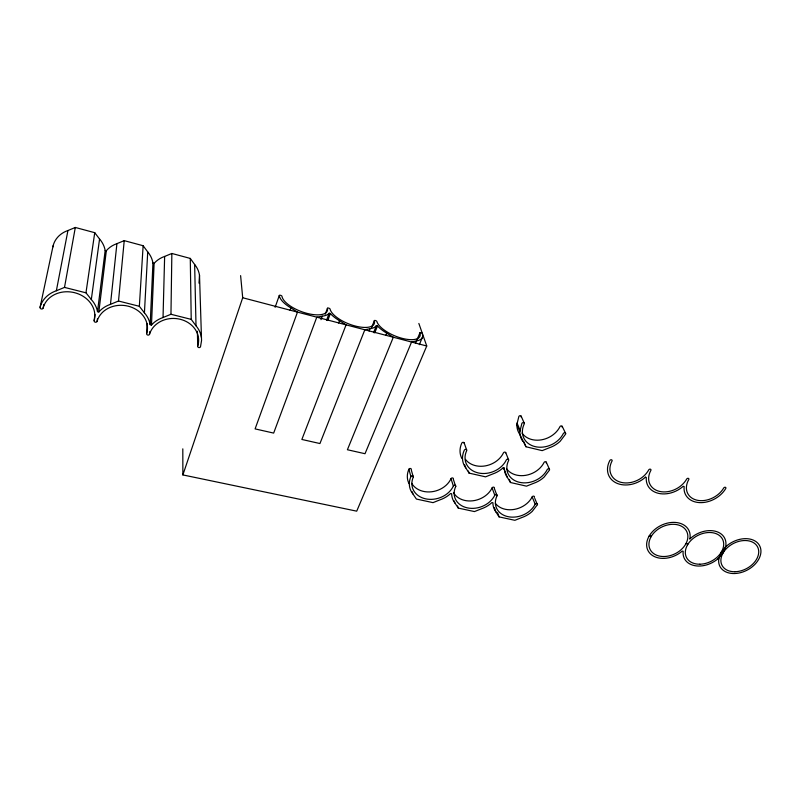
<?xml version="1.0" encoding="UTF-8"?>
<svg xmlns="http://www.w3.org/2000/svg" width="801" height="801" viewBox="0 0 801 801"><rect width="100%" height="100%" fill="white"/><g stroke="black" fill="none" stroke-linecap="round" stroke-linejoin="round"><path stroke-width="1.2" d="M199.519 275.414L201.552 340.535L200.52 346.683A1.452 1.252 0.8 0 1 198.738 347.544A1.452 1.252 0.8 0 1 197.727 345.992A24.951 21.457 3.1 0 0 180.185 319.269A24.951 21.457 3.1 0 0 149.557 334.177A1.482 1.272 5.2 0 1 147.744 335.048A1.482 1.272 5.2 0 1 146.683 333.466A25.582 21.847 7.2 0 0 128.06 306.152A25.582 21.847 7.2 0 0 97.111 321.301A1.522 1.292 9.2 0 1 95.279 322.192A1.522 1.292 9.2 0 1 94.148 320.58A26.283 22.208 11 0 0 74.403 292.645A26.283 22.208 11 0 0 43.124 308.055A1.572 1.312 12.7 0 1 41.282 308.956A1.572 1.312 12.7 0 1 40.08 307.304A29.377 24.821 11 0 1 56.36 290.763L64.511 287.399L85.967 292.816L91.314 299.534A29.377 24.821 11 0 1 97.512 311.649L98.833 311.979A28.596 24.41 7.2 0 1 110.468 304.34L118.508 301.026L139.354 306.292L144.42 312.851A28.596 24.41 7.2 0 1 150.177 324.715L151.469 325.036A27.895 23.98 3.1 0 1 163.034 317.526L170.963 314.272L171.855 253.466L190.278 258.423L194.643 264.48A25.412 22.468 6.3 0 1 199.519 275.414L198.988 283.154M718.767 559.018L721.3 552.179L726.687 545.932A22.388 15.84 -27.5 0 1 759.218 545.01A22.388 15.84 -27.5 0 1 742.897 571.964A22.388 15.84 -27.5 0 1 718.767 559.018L717.896 558.828A22.588 16.26 -26.8 0 1 694.287 565.566A22.588 16.26 -26.8 0 1 683.153 551.268L682.262 551.068A22.798 16.681 -25.9 0 1 648.58 551.589A22.798 16.681 -25.9 0 1 664.83 523.854A22.798 16.681 -25.9 0 1 690.041 537.781L689.781 539.093L690.943 537.982A22.588 16.26 -26.8 0 1 714.812 531.113A22.588 16.26 -26.8 0 1 725.816 545.741L723.263 552.61L717.896 558.828M163.034 317.526L164.636 256.44L171.855 253.466M151.469 325.036L154.112 263.369A25.412 22.468 6.3 0 1 164.636 256.44M149.557 334.177L149.667 331.684M150.177 324.715L152.941 263.058A26.022 22.808 10.8 0 0 147.724 251.914L143.129 245.727L124.225 240.64L116.916 243.654A26.022 22.808 10.8 0 0 106.333 250.693L105.171 250.493A26.703 23.129 14.6 0 0 99.564 239.008L94.738 232.69L75.314 227.464L67.935 230.528A26.703 23.129 14.6 0 0 53.096 245.827L40.08 307.304M146.683 333.466L147.174 323.504M144.42 312.851L147.724 251.914M139.354 306.292L143.129 245.727M118.508 301.026L124.225 240.64M522.813 441.421A24.711 19.875 -24.2 0 1 519.859 431.539L521.892 423.409A1.312 1.061 -23.3 0 1 523.564 422.628A1.312 1.061 -23.3 0 1 524.214 423.979A22.108 17.782 -24.2 0 0 534.998 446.598A22.108 17.782 -24.2 0 0 563.303 433.601A1.292 1.031 -25 0 1 564.965 432.83A1.292 1.031 -25 0 1 565.576 434.162L560.129 441.341A24.711 19.875 -24.2 0 1 549.286 447.789L542.177 450.633L525.977 446.758L519.809 434.412A24.501 19.785 -24.2 0 1 516.855 424.57L518.858 416.48A1.292 1.051 -23.3 0 1 520.52 415.709A1.292 1.051 -23.3 0 1 521.171 417.061M110.468 304.34L116.916 243.654M97.111 321.301L97.412 318.828M98.833 311.979L106.333 250.693M97.512 311.649L105.171 250.493M94.148 320.58L94.939 314.392M91.314 299.534L99.564 239.008M85.967 292.816L94.738 232.69M64.511 287.399L75.314 227.464M56.36 290.763L67.935 230.528M43.124 308.055L43.875 304.44M418.853 323.454L426.743 346.002L356.715 511.168L182.878 474.923L242.703 297.752L240.61 275.624M275.123 307.294L279.259 295.569A1.432 0.571 19.9 0 1 280.52 295.299A1.432 0.571 19.9 0 1 281.972 296.29A24.09 9.682 20.4 0 0 306.763 313.301A24.09 9.682 20.4 0 0 327.429 308.355A1.402 0.561 20.9 0 1 328.61 308.075A1.402 0.561 20.9 0 1 330.062 309.056A23.66 9.462 21.4 0 0 354.993 325.957A23.66 9.462 21.4 0 0 374.287 320.8A1.382 0.551 21.9 0 1 375.389 320.51A1.382 0.551 21.9 0 1 376.86 321.481A23.269 9.232 22.4 0 0 401.902 338.272A23.269 9.232 22.4 0 0 419.894 332.916A1.362 0.541 22.9 0 1 420.925 332.605A1.362 0.541 22.9 0 1 422.397 333.576L422.698 336.54L419.324 344.69M290.082 310.267L290.923 307.934A26.924 10.824 20.4 0 1 279.259 295.569M320.981 319.679L322.292 316.175A26.924 10.824 20.4 0 0 329.191 313.211L330.372 313.531A26.443 10.573 21.4 0 0 339.494 320.7L346.072 324.856L301.867 439.459L319.939 443.544L364.835 329.772L370.002 328.72A26.443 10.573 21.4 0 0 376.34 325.677L377.501 325.977A26.012 10.313 22.4 0 0 386.733 333.126L393.311 337.241L347.404 449.741L365.016 453.716L411.564 342.027L416.41 340.926A26.012 10.313 22.4 0 0 422.227 337.802M325.246 314.172L327.429 308.355M326.558 320.22L329.191 313.211M327.739 320.53L330.372 313.531M338.613 323.013L339.494 320.7M369.081 331.033L370.002 328.72M371.544 327.719L374.287 320.8M373.576 332.625L376.39 325.637M374.728 332.926L377.501 325.977M385.792 335.439L386.733 333.126M415.449 343.218L416.41 340.926M417.021 339.784L419.894 332.916M534.798 498.432L537.391 504.69L532.194 511.438A23.84 18.623 -20.9 0 1 521.751 517.576L514.883 520.31L499.083 516.895L495.939 511.969L494.407 507.744M154.112 263.369L152.941 263.058M322.292 316.175L316.785 317.176L273.662 433.091L255.098 428.895L297.481 312.12L290.923 307.934M412.325 491.824L412.905 493.937L416.41 499.053L433.011 502.638L440.029 499.834A24.441 19.594 -16.9 0 0 450.613 493.516L451.654 493.736A24.13 19.104 -19.1 0 0 454.938 503.068L458.262 508.084L474.452 511.579L481.401 508.815A24.13 19.104 -19.1 0 0 491.914 502.587L492.915 502.718A23.84 18.623 -20.9 0 0 495.939 511.969M469.116 473.121L485.536 476.845L492.605 474.022A24.551 19.765 -20.4 0 0 503.308 467.644L504.33 467.784A24.27 19.254 -22.3 0 0 507.333 477.396L510.497 482.522L526.507 486.157L533.496 483.373A24.27 19.254 -22.3 0 0 544.129 477.076L549.446 470.117A1.272 1.001 -23.2 0 0 548.835 468.835A1.272 1.001 -23.2 0 0 547.203 469.596A21.717 17.221 -22.3 0 1 519.398 482.302A21.717 17.221 -22.3 0 1 508.575 460.565A1.282 1.031 -21.4 0 0 507.924 459.263A1.282 1.031 -21.4 0 0 506.272 460.024A21.967 17.682 -20.4 0 1 478.197 472.92A21.967 17.682 -20.4 0 1 466.653 450.763A1.302 1.051 -19.3 0 0 465.952 449.441A1.302 1.051 -19.3 0 0 464.29 450.212A24.551 19.765 -20.4 0 0 465.771 467.894L469.116 473.121L468.395 471.048M170.963 314.272L191.219 319.379L196.015 325.807A27.895 23.98 3.1 0 1 201.361 337.411M242.703 297.752L426.743 346.002M562.242 426.412L565.616 433.341M546.302 462.207L549.486 469.326M521.191 416.22L524.234 423.148M517.005 423.058L520.009 430.017M516.855 424.57L519.859 431.539M523.814 441.731L525.977 446.758M534.367 497.391A1.242 0.961 -21.8 0 0 533.756 496.169A1.242 0.961 -21.8 0 0 532.164 496.9L535.168 504.199A21.337 16.661 -20.9 0 1 507.854 516.635A21.337 16.661 -20.9 0 1 497.051 495.729A1.262 0.991 -20 0 0 496.4 494.477A1.262 0.991 -20 0 0 494.788 495.228A21.587 17.091 -19.1 0 1 467.203 507.834A21.587 17.091 -19.1 0 1 455.709 486.537A1.282 1.021 -18 0 0 455.008 485.266A1.282 1.021 -18 0 0 453.376 486.027A21.867 17.532 -16.9 0 1 425.521 498.813A21.867 17.532 -16.9 0 1 413.296 477.126A1.292 1.041 -15.8 0 0 412.565 475.824A1.292 1.041 -15.8 0 0 410.913 476.595A24.441 19.594 -16.9 0 0 412.905 493.937M505.731 452.635L508.585 459.754M509.276 479.419L510.497 482.522M504.51 470.177L507.333 477.396M497.051 495.729L494.337 488.42A1.252 0.991 -20 0 0 493.696 487.168A1.252 0.991 -20 0 0 492.094 487.909A21.407 17.021 -19.1 0 1 472.8 500.795A21.407 17.021 -19.1 0 1 453.466 492.525M492.094 487.909L494.788 495.228M497.541 512.66L499.083 516.895M464.119 442.813L466.653 449.942M464.7 464.8L465.771 467.894M455.709 486.537L453.316 479.218A1.272 1.011 -18 0 0 452.625 477.957A1.272 1.011 -18 0 0 451.003 478.698A21.677 17.452 -16.9 0 1 431.619 491.774A21.677 17.452 -16.9 0 1 411.714 483.323M451.003 478.698L453.376 486.027M457.581 505.962L458.262 508.084M454.267 500.955L454.938 503.068M413.296 477.126L411.253 469.786A1.282 1.041 -15.7 0 0 410.523 468.495A1.282 1.041 -15.7 0 0 408.89 469.256A24.23 19.504 -16.9 0 0 409.011 483.634M408.89 469.256L410.913 476.595M197.376 331.274L197.727 345.992M194.643 264.48L196.015 325.807M190.278 258.423L191.219 319.379M182.808 448.85L182.878 474.923M649.02 536.28A1.202 0.891 -25.4 0 1 650.572 535.579A1.202 0.891 -25.4 0 1 651.073 536.73M721.3 552.179A1.181 0.841 -27.1 0 1 722.822 551.499A1.181 0.841 -27.1 0 1 723.263 552.61M685.586 544.33A1.191 0.871 -26.3 0 1 687.118 543.629A1.191 0.871 -26.3 0 1 687.588 544.77M522.002 433.091A21.917 17.702 -24.2 0 0 541.396 439.849A21.917 17.702 -24.2 0 0 559.959 426.673A1.282 1.031 -25.1 0 1 561.601 425.912A1.282 1.031 -25.1 0 1 562.212 427.233M465.441 459.373A21.777 17.602 -20.4 0 0 485.166 465.922A21.777 17.602 -20.4 0 0 503.428 452.895A1.272 1.021 -21.4 0 1 505.811 452.885M506.663 468.895A21.527 17.151 -22.4 0 0 525.856 475.303A21.527 17.151 -22.4 0 0 544.049 462.467A1.262 0.991 -23.2 0 1 545.661 461.726A1.262 0.991 -23.2 0 1 546.272 462.988M504.029 469.486A24.06 19.174 -22.4 0 1 503.198 468.044M464.21 443.353A1.292 1.051 -19.4 0 0 461.787 443.083A24.34 19.675 -20.4 0 0 461.887 458.492M53.287 246.768A1.422 1.222 16.3 0 1 53.096 245.827M535.168 504.199A1.252 0.971 -21.7 0 1 536.78 503.459A1.252 0.971 -21.7 0 1 537.391 504.69M532.164 496.9A21.156 16.601 -20.9 0 1 514.322 509.396A21.156 16.601 -20.9 0 1 495.368 503.338M645.446 477.186L645.356 477.256A23.96 18.433 -26.7 0 1 616.38 483.033A23.96 18.433 -26.7 0 1 609.821 460.535A1.272 0.981 -26.1 0 1 611.453 459.784A1.272 0.981 -26.1 0 1 612.014 461.056A21.437 16.491 -26.7 0 0 621.246 482.392A21.437 16.491 -26.7 0 0 648.72 469.917A1.252 0.961 -27.3 0 1 650.332 469.176A1.252 0.961 -27.3 0 1 650.853 470.427A21.226 16.05 -27.8 0 0 659.463 491.373A21.226 16.05 -27.8 0 0 686.677 479.068A1.242 0.931 -28.3 0 1 688.279 478.337A1.242 0.931 -28.3 0 1 688.76 479.569A21.036 15.619 -28.7 0 0 696.77 500.144A21.036 15.619 -28.7 0 0 723.724 487.999A1.232 0.911 -29.1 0 1 725.305 487.278A1.232 0.911 -29.1 0 1 725.756 488.49A23.509 17.452 -28.7 0 1 699.673 502.617A23.509 17.452 -28.7 0 1 684.144 486.517L683.223 486.287A23.73 17.932 -27.8 0 1 658.402 493.326A23.73 17.932 -27.8 0 1 646.307 477.486L645.446 477.186M663.969 556.525A20.395 14.929 -25.9 0 0 687.028 532.154A20.395 14.929 -25.9 0 0 654.187 532.565A20.395 14.929 -25.9 0 0 663.969 556.525M734.887 571.734A20.025 14.178 -27.5 0 0 758.086 548.074A20.025 14.178 -27.5 0 0 726.427 548.575A20.025 14.178 -27.5 0 0 734.887 571.734M699.834 564.214A20.205 14.548 -26.8 0 0 722.973 540.204A20.205 14.548 -26.8 0 0 690.722 540.665A20.205 14.548 -26.8 0 0 699.834 564.214"/></g></svg>
